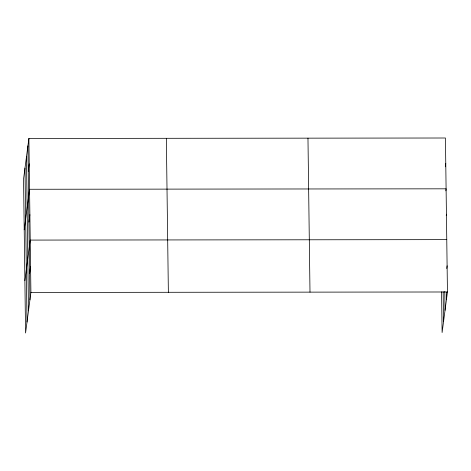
<?xml version="1.0" encoding="UTF-8"?>
<svg xmlns="http://www.w3.org/2000/svg" width="471" height="471" viewBox="0 0 471 471"><rect width="100%" height="100%" fill="white"/><g stroke="black" fill="none" stroke-linecap="round" stroke-linejoin="round"><path stroke-width="0.71" d="M28.89 138.456L23.55 179.015L25.569 332.997L30.909 292.444L28.89 138.456L445.431 138.003L447.45 291.985L442.11 332.544L441.574 291.82M28.242 171.297L29.226 163.867M24.215 229.83L29.555 189.271L446.096 188.818L445.831 190.843M28.914 222.112L29.891 214.682M24.886 280.645L30.221 240.086L446.761 239.633M29.591 273.692L30.568 266.268M445.319 166.787L445.76 163.408M446.249 215.577L446.431 214.223M446.749 268.511L447.109 265.809M30.909 292.444L447.45 291.985M446.378 292.144L446.473 299.415M444.783 291.443L445.03 310.348M443.158 291.796L443.552 321.611M307.969 138.15L309.995 292.138M166.345 138.309L168.371 292.291M27.913 145.886L29.932 299.874M26.47 156.819L28.49 310.801M24.987 168.082L27.012 322.064"/></g></svg>
